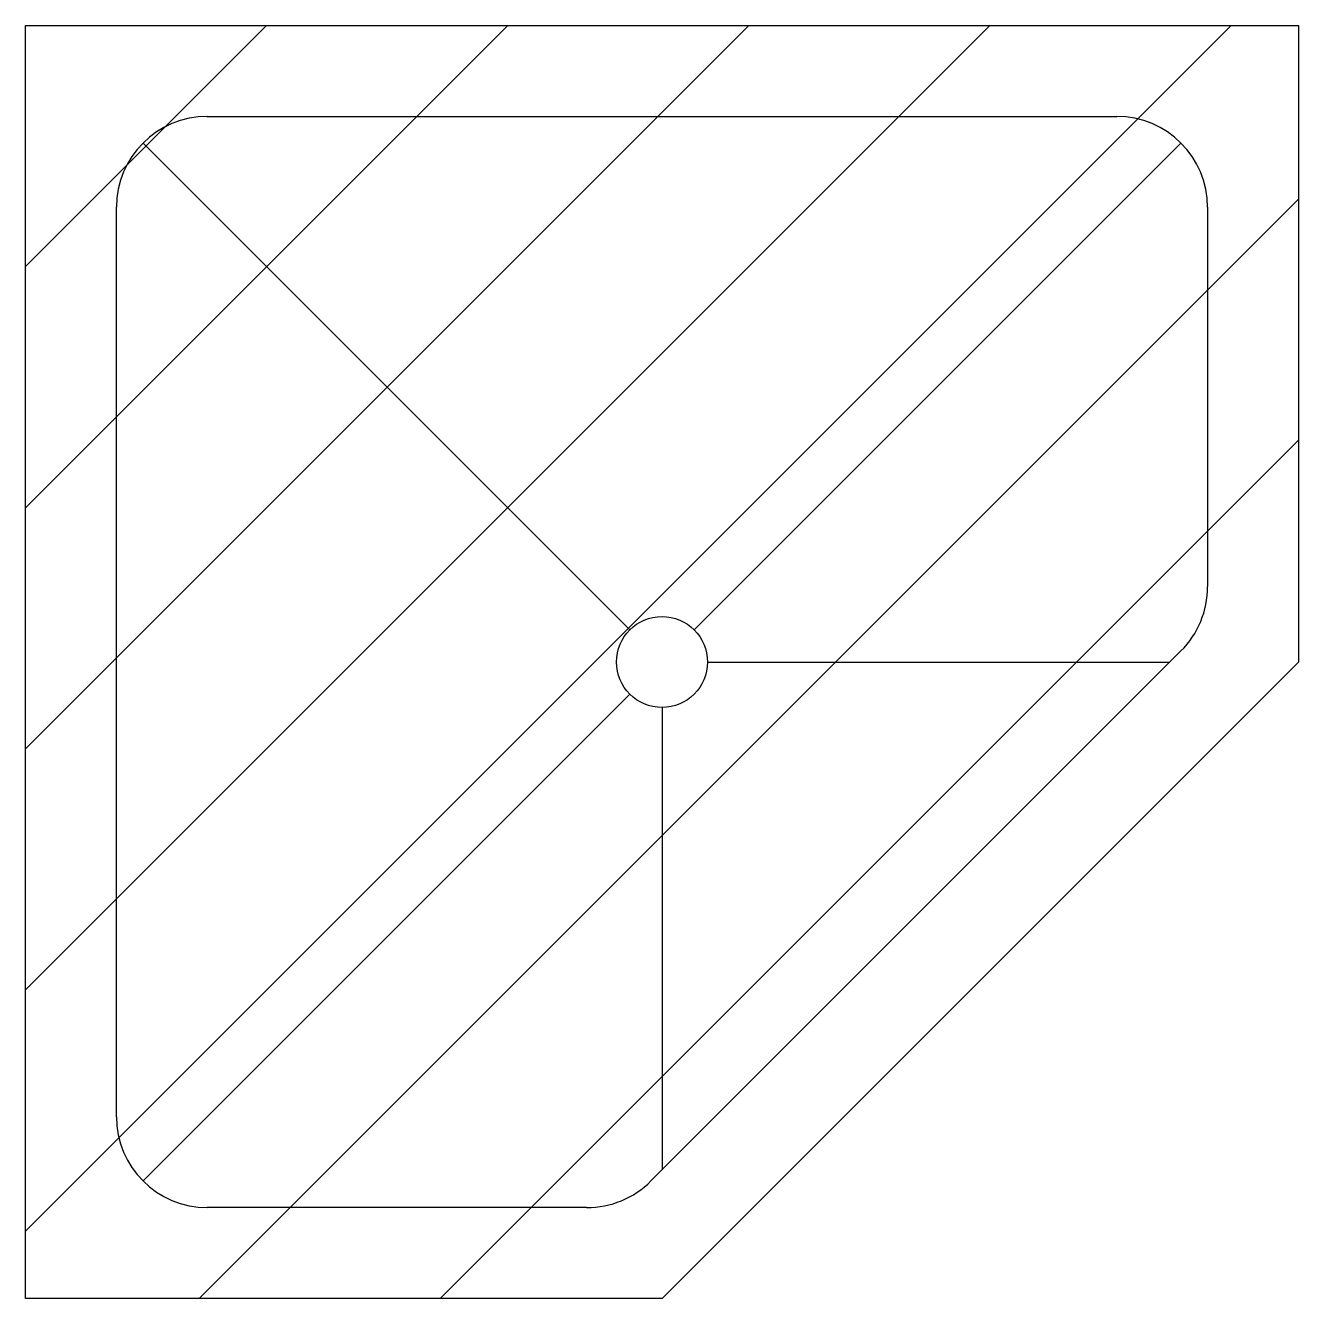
# Model space of a CAD drawing. Extents: x 0 to 28, y -28 to 0.
import ezdxf

# ---------------------------------------------------------------- set-up
doc = ezdxf.new("R2010")
doc.units = 0
doc.header["$LTSCALE"] = 0.375
doc.header["$MEASUREMENT"] = 0
doc.layers.get('0').update_dxf_attribs({"linetype": 'CONTINUOUS'})

msp = doc.modelspace()

# ---------------------------------------------------------------- hatches: boundary and pattern name
h = msp.add_hatch()
h.set_pattern_fill('ANSI31', color=256, scale=30, style=0)
h.paths.add_polyline_path([(28, 0), (28, -14), (14, -28), (0, -28), (0, 0)])

# ---------------------------------------------------------------- linework, layer by layer
for p, q in [((0, 0), (28, 0)), ((0, -28), (0, 0)), ((28, 0), (28, -14)), ((4, -2), (24, -2)), ((13.293, -13.293), (2.586, -2.586)), ((25.414, -2.586), (14.707, -13.293)), ((2, -24), (2, -4)), ((26, -4), (26, -12.343)), ((25.414, -13.757), (13.757, -25.414)), ((15, -14), (25.172, -14)), ((28, -14), (14, -28)), ((13.293, -14.707), (2.586, -25.414)), ((14, -15), (14, -25.172)), ((12.343, -26), (4, -26)), ((14, -28), (0, -28))]:
    msp.add_line(p, q)
msp.add_circle((14, -14), 1)
for centre, start, end in [((4, -4), 90, 180), ((24, -4), 0, 90), ((24, -12.343), 315, 0), ((4, -24), 180, 270), ((12.343, -24), 270, 315)]:
    msp.add_arc(centre, 2, start, end)

doc.saveas('drawing.dxf')
